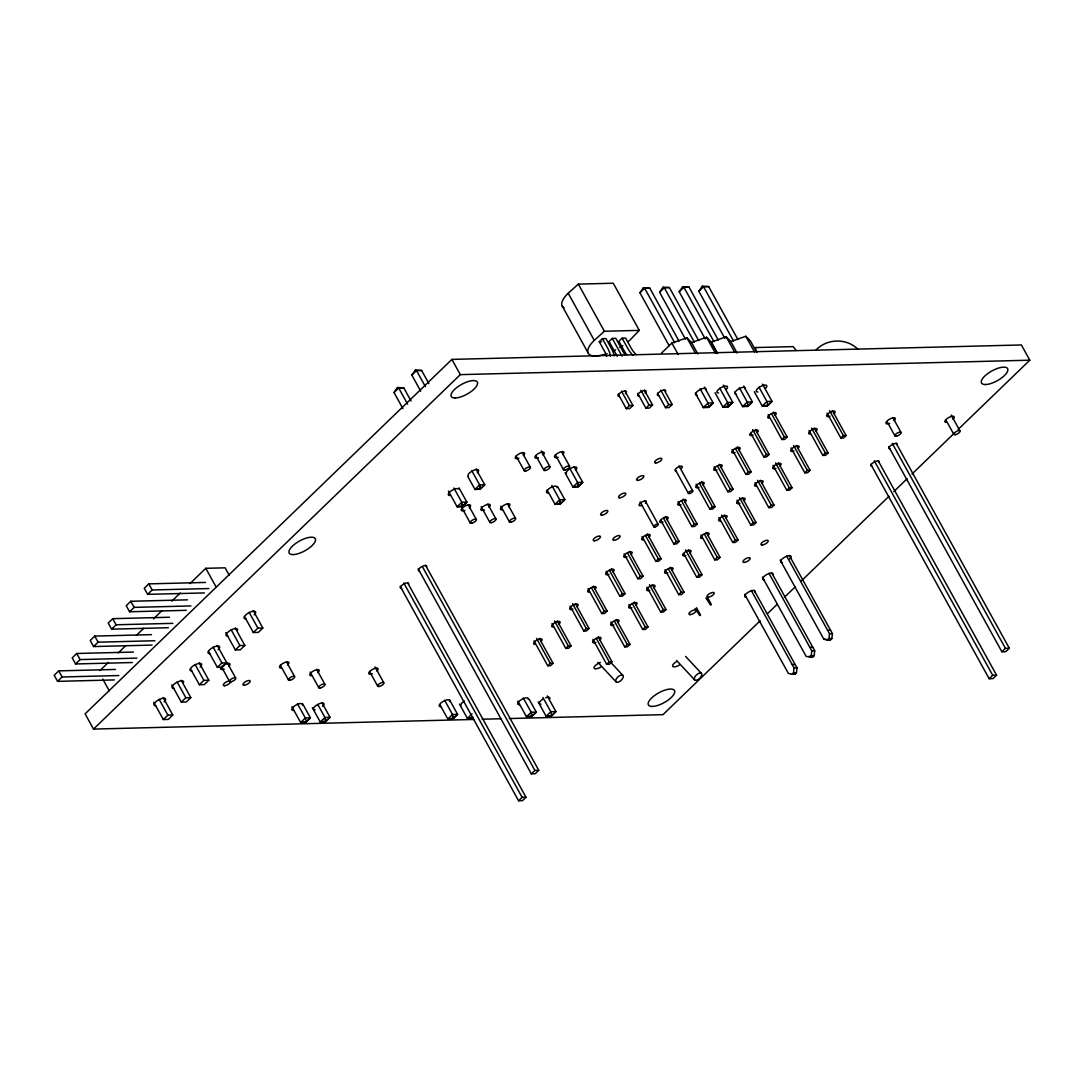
<?xml version="1.0" encoding="UTF-8"?>
<svg xmlns="http://www.w3.org/2000/svg" width="1084" height="1084" viewBox="0 0 1084 1084"><rect width="100%" height="100%" fill="white"/><g stroke="black" fill="none" stroke-linecap="round" stroke-linejoin="round"><path stroke-width="1.5" d="M744.667 594.249L788.38 673.449L792.079 674.248L793.502 672.879L794.057 667.961L751.239 590.401M792.079 674.248L795.019 674.167L796.442 672.798L796.997 667.893L754.166 590.319M762.391 577.122L806.103 656.321L809.802 657.121L811.225 655.752L811.781 650.834L768.962 573.273M809.802 657.121L812.743 657.039L814.165 655.671L814.721 650.766L771.903 573.192M780.114 559.994L823.826 639.194L827.526 639.994L828.948 638.625L829.504 633.706L786.686 556.146M827.526 639.994L830.466 639.912L831.889 638.544L832.444 633.639L789.626 556.065M448.424 491.079L457.109 506.797L462.204 506.662L466.892 502.149L459.006 487.854M467.854 476.553L474.955 489.412L480.049 489.291L484.738 484.765L476.052 469.047M402.909 408.614L394.007 392.503L397.422 387.516L403.79 387.842L411.066 401.039M420.755 391.229L411.852 375.118L415.267 370.132L421.635 370.457L428.912 383.655M669.167 345.755L639.926 292.775L643.381 287.748L649.75 288.1L678.99 341.081M685.576 339.346L659.587 292.246L663.042 287.233L669.411 287.572L698.652 340.552M705.196 338.872L679.194 291.772L682.649 286.759L689.018 287.097L718.272 340.078M724.857 338.344L698.855 291.257L702.31 286.23L708.679 286.582L737.933 339.563M291.948 706.782L300.634 722.5L305.729 722.364L310.417 717.852L302.531 703.557M312.382 707.716L320.268 721.998L325.376 721.876L330.051 717.351L322.165 703.069M695.372 393.207L703.286 407.557L708.421 407.435L713.123 402.896L704.397 387.11M715.034 392.693L722.947 407.042L728.082 406.906L732.784 402.367L723.272 385.145M734.64 392.218L742.567 406.568L747.689 406.432L752.391 401.893L743.678 386.107M517.813 701.05L526.485 716.768L531.594 716.646L536.268 712.12L529.168 699.261M754.301 391.69L762.228 406.039L767.35 405.917L772.052 401.378L762.553 384.156M538.247 701.985L546.133 716.28L551.241 716.145L555.916 711.632L547.244 695.914M439.914 704.708L447.814 719.004L452.909 718.868L457.583 714.342L449.697 700.061M547.149 490.009L555.035 504.29L560.13 504.168L564.818 499.643L557.718 486.784M565.049 472.732L572.935 487.014L578.043 486.892L582.718 482.366L574.046 466.648M564.046 307.815A27.574 10.325 -28.9 0 1 568.219 293.222L578.341 284.116L613.259 283.222L639.275 330.376L630.59 339.441A27.574 10.325 -28.9 0 1 628.259 341.555M115.487 669.451L58.739 670.888L54.2 675.264L57.56 681.362L114.348 679.925M133.495 652.053L76.747 653.489L72.208 657.866L75.568 663.964L132.356 662.527M151.503 634.641L94.755 636.091L90.216 640.468L93.576 646.565L152.031 645.088M169.51 617.243L112.763 618.679L108.224 623.07L111.584 629.167L168.372 627.731M187.505 599.845L130.771 601.281L126.232 605.671L129.592 611.769L186.38 610.319M205.513 582.447L148.765 583.883L144.24 588.273L147.6 594.357L204.388 592.921M57.56 681.362L62.1 676.985L118.888 675.549M75.568 663.964L80.108 659.587L136.896 658.137M93.576 646.565L98.116 642.175L154.904 640.739M111.584 629.167L116.124 624.777L172.912 623.341M129.592 611.769L134.131 607.379L190.919 605.942M147.6 594.357L152.139 589.981L208.927 588.544M99.958 670.589L108.468 662.365M118.21 652.961L125.5 645.901M136.448 635.319L143.752 628.273M153.481 618.869L161.99 610.631M171.733 601.227L180.242 593.002M189.971 583.598L205.784 568.314L225.12 567.826L229.158 575.143M411.852 375.118L416.527 370.592L421.635 370.457M394.007 392.503L398.682 387.977L403.79 387.842M958.134 429.44L1029.8 360.2L1021.385 344.956L451.906 359.4L85.108 713.855L93.509 729.085L473.735 719.451M93.509 729.085L460.321 374.63L1029.8 360.2M153.779 702.269L163.318 719.546L167.857 715.155L172.803 715.034L163.196 697.635M171.787 684.871L181.326 702.134L185.865 697.757L190.811 697.635L181.204 680.237M190.594 668.909L199.334 684.736L203.86 680.359L208.819 680.224L199.212 662.839M208.602 651.511L217.342 667.337L221.868 662.947L226.827 662.825L217.22 645.427M225.811 632.663L235.35 649.939L239.876 645.549L244.835 645.427L235.228 628.029M244.618 616.715L253.344 632.541L257.884 628.151L262.843 628.029L253.236 610.631M172.803 715.034L168.264 719.41L163.318 719.546M190.811 697.635L186.272 702.012L181.326 702.134M208.819 680.224L204.28 684.614L199.334 684.736M226.827 662.825L222.288 667.216L217.342 667.337M244.835 645.427L240.296 649.817L235.35 649.939M262.843 628.029L258.304 632.406L253.344 632.541M639.926 292.775L644.628 288.222L649.75 288.1M606.647 356.406A19.227 10.434 46 0 0 605.075 352.314L599.262 341.745L602.46 338.655L605.942 338.574L611.2 348.099A24.512 13.293 46 0 1 614.194 355.891M659.587 292.246L664.289 287.707L669.411 287.572M624.75 354.617L615.753 338.316L612.27 338.411L609.086 341.501L617.27 356.311M636.078 354.59A19.227 10.434 46 0 1 631.444 348.642L625.576 338.072L622.094 338.167L618.91 341.243L624.167 350.769A24.512 13.293 46 0 0 626.674 354.725M679.194 291.772L683.896 287.233L689.018 287.097M462.204 506.662L466.892 502.149L461.784 502.271L457.109 506.797L462.733 505.876L461.784 502.271L453.898 487.99M480.049 489.291L484.738 484.765L479.629 484.887L474.955 489.412L480.578 488.491L479.629 484.887L471.743 470.605M698.855 291.257L703.557 286.718L708.679 286.582M661.497 353.113L671.877 343.072L686.904 337.788L691.538 342.544L697.879 354.021M618.273 394.21L626.254 408.668L629.438 405.579L632.921 405.497L624.967 391.08M632.921 405.497L629.736 408.573L626.254 408.668M305.729 722.364L310.417 717.852L305.309 717.974L300.634 722.5L306.271 721.592L305.309 717.974L297.423 703.692M637.717 393.356L645.888 408.167L649.086 405.091L652.568 404.996L644.384 390.186M652.568 404.996L649.37 408.085L645.888 408.167M325.376 721.876L330.051 717.351L324.956 717.486L320.268 721.998L325.918 721.104L324.956 717.486L317.856 704.627M560.13 504.168L564.818 499.643L559.71 499.765L555.035 504.29L560.726 503.369L559.71 499.765L551.824 485.483M578.043 486.892L582.718 482.366L577.623 482.502L572.935 487.014L578.639 486.093L577.623 482.502L569.723 468.207M657.568 393.248L665.535 407.665L668.72 404.589L672.202 404.495L664.221 390.037M672.202 404.495L669.018 407.584L665.535 407.665M708.421 407.435L713.123 402.896L707.987 403.018L703.286 407.557L708.963 406.663L707.987 403.018L700.074 388.668M728.082 406.906L732.784 402.367L727.649 402.503L722.947 407.042L728.624 406.134L727.649 402.503L719.735 388.153M747.689 406.432L752.391 401.893L747.269 402.028L742.567 406.568L748.231 405.66L747.269 402.028L739.342 387.679M767.35 405.917L772.052 401.378L766.93 401.5L762.228 406.039L767.892 405.145L766.93 401.5L759.003 387.151M452.909 718.868L457.583 714.342L452.489 714.478L447.814 719.004L453.491 718.055L452.489 714.478L444.603 700.196M472.068 713.882L467.394 718.394L459.508 704.112M534.019 640.874L547.772 665.779L550.293 663.34L553.043 663.273L539.29 638.354M552.027 623.463L565.78 648.381L568.301 645.942L571.051 645.874L557.298 620.956M570.035 606.064L583.788 630.983L586.308 628.544L589.059 628.476L575.306 603.558M588.07 588.639L601.81 613.558L604.344 611.119L607.094 611.051L593.341 586.132M606.078 571.241L619.818 596.159L622.351 593.72L625.102 593.639L611.349 568.734M624.072 553.843L637.826 578.748L640.359 576.309L643.11 576.241L629.357 551.336M642.08 536.444L655.834 561.349L658.367 558.91L661.118 558.843L647.365 533.938M660.901 520.51L673.841 543.951L676.362 541.512L679.126 541.444L665.373 516.526M678.096 501.635L691.849 526.553L694.37 524.114L697.134 524.046L683.381 499.128M696.104 484.236L709.857 509.155L712.378 506.716L715.128 506.648L701.389 481.73M714.112 466.838L727.865 491.757L730.386 489.318L733.136 489.236L719.383 464.331M732.12 449.44L745.873 474.345L748.394 471.906L751.144 471.838L737.391 446.933M750.941 433.505L763.881 456.947L766.402 454.508L769.152 454.44L755.399 429.535M768.163 414.616L781.916 439.521L784.437 437.082L787.187 437.015L773.434 412.11M553.043 663.273L550.523 665.712L547.772 665.779M571.051 645.874L568.531 648.313L565.78 648.381M589.059 628.476L586.539 630.915L583.788 630.983M607.094 611.051L604.574 613.49L601.81 613.558M625.102 593.639L622.582 596.078L619.818 596.159M643.11 576.241L640.576 578.68L637.826 578.748M661.118 558.843L658.584 561.282L655.834 561.349M679.126 541.444L676.592 543.883L673.841 543.951M697.134 524.046L694.6 526.485L691.849 526.553M715.128 506.648L712.608 509.087L709.857 509.155M733.136 489.236L730.616 491.675L727.865 491.757M751.144 471.838L748.624 474.277L745.873 474.345M769.152 454.44L766.632 456.879L763.881 456.947M787.187 437.015L784.667 439.454L781.916 439.521M531.594 716.646L536.268 712.12L531.174 712.242L526.485 716.768L532.136 715.874L531.174 712.242L523.274 697.961M551.241 716.145L555.916 711.632L550.808 711.754L546.133 716.28L551.77 715.372L550.808 711.754L542.921 697.473M592.934 639.37L606.688 664.289L609.222 661.85L611.972 661.782L598.219 636.864M610.969 621.945L624.723 646.863L627.243 644.424L629.994 644.357L616.24 619.438M628.977 604.547L642.731 629.465L645.251 627.026L648.002 626.958L634.248 602.04M646.985 587.149L660.739 612.067L663.259 609.628L666.01 609.547L652.256 584.642M664.993 569.75L678.747 594.655L681.267 592.216L684.018 592.149L670.264 567.244M683.801 553.816L696.755 577.257L699.275 574.818L702.025 574.75L688.272 549.845M701.009 534.954L714.763 559.859L717.283 557.42L720.033 557.352L706.28 532.434M719.017 517.542L732.77 542.461L735.291 540.022L738.041 539.954L724.288 515.036M737.025 500.144L750.765 525.062L753.299 522.623L756.049 522.542L742.296 497.637M755.02 482.746L768.773 507.651L771.307 505.212L774.057 505.144L760.304 480.239M773.028 465.348L786.781 490.253L789.315 487.814L792.065 487.746L778.312 462.841M791.063 447.922L804.816 472.827L807.336 470.388L810.087 470.321L796.347 445.416M809.071 430.524L822.824 455.429L825.344 452.99L828.095 452.922L814.341 428.017M827.078 413.126L840.832 438.031L843.352 435.592L846.103 435.524L832.349 410.606M611.972 661.782L609.438 664.221L606.688 664.289M629.994 644.357L627.473 646.796L624.723 646.863M648.002 626.958L645.481 629.398L642.731 629.465M666.01 609.547L663.489 611.986L660.739 612.067M684.018 592.149L681.497 594.588L678.747 594.655M702.025 574.75L699.505 577.189L696.755 577.257M720.033 557.352L717.513 559.791L714.763 559.859M738.041 539.954L735.521 542.393L732.77 542.461M756.049 522.542L753.529 524.981L750.765 525.062M774.057 505.144L771.537 507.583L768.773 507.651M792.065 487.746L789.531 490.185L786.781 490.253M810.087 470.321L807.566 472.759L804.816 472.827M828.095 452.922L825.574 455.361L822.824 455.429M846.103 435.524L843.582 437.963L840.832 438.031M418.167 568.843L531.336 773.841L534.873 770.426L538.748 770.317L425.578 565.32M538.748 770.317L535.198 773.746L531.336 773.841M400.199 586.308L518.586 800.778L522.136 797.35L525.997 797.255L407.611 582.786M525.997 797.255L522.447 800.669L518.586 800.778M760.169 620.753L663.001 714.654L509.223 718.543M767.445 613.707L777.16 604.33M784.45 597.284L795.385 586.715M801.455 580.848L888.907 496.35M893.772 491.648L907.132 478.735M911.983 474.047L954.503 432.963M888.731 446.771L1001.901 651.782L1005.437 648.354L1009.312 648.259L896.143 443.248M1009.312 648.259L1005.762 651.674L1001.901 651.782M870.764 464.25L989.15 678.706L992.7 675.278L996.562 675.183L878.176 460.727M996.562 675.183L993.012 678.611L989.15 678.706M607.081 353.614A27.574 10.325 -28.9 0 1 594.249 340.362L604.371 331.257L639.275 330.376M816.238 349.739C827.295 338.425 846.78 337.978 858.04 349.387M691.538 342.544L706.565 337.26L711.199 342.029L717.54 353.506L711.158 342.07L726.172 336.785L730.819 341.555L737.147 353.032M730.819 341.555L745.833 336.27L750.48 341.026L756.022 351.081M599.262 341.745L601.593 341.69M827.607 630.278L830.547 630.211M829.504 633.706L832.444 633.639M828.948 638.625L831.889 638.544M823.826 639.194L830.466 639.912M809.884 647.405L812.824 647.338M811.781 650.834L814.721 650.766M811.225 655.752L814.165 655.671M792.16 664.533L795.1 664.465M794.057 667.961L796.997 667.893M793.502 672.879L796.442 672.798M482.177 719.234L500.767 718.76M809.043 656.24L812.743 657.039M792.553 673.638L795.019 674.167M415.267 370.132L416.527 370.592L425.429 386.717M397.422 387.516L398.682 387.977L407.584 404.102M702.31 286.23L703.557 286.718L733.624 341.162M682.649 286.759L683.896 287.233L713.963 341.69M663.042 287.233L664.289 287.707L694.343 342.165M643.381 287.748L644.628 288.222L674.682 342.68M685.616 656.416L701.497 673.462A4.688 2.358 -42.9 0 1 697.689 679.763A4.688 2.358 -42.9 0 1 694.952 676.728A4.688 2.358 -42.9 0 1 701.497 673.462M676.552 660.441L694.6 679.844M610.509 662.107L622.934 675.454A4.688 2.358 -42.9 0 1 619.14 681.755A4.688 2.358 -42.9 0 1 616.403 678.719A4.688 2.358 -42.9 0 1 622.934 675.454M597.921 662.365L616.037 681.836M796.09 350.403L793.203 346.609L755.169 347.571L756.822 352.368M951.224 415.104L959.909 430.863M945.749 419.698L953.906 434.481M892.837 417.57L900.994 432.353M887.091 421.649L894.991 435.971M892.281 443.356L1005.437 648.354M874.3 460.822L992.7 675.278M829.599 410.687L843.352 435.592M811.591 428.085L825.344 452.99M745.833 336.27L754.545 352.056M793.583 445.483L807.336 470.388M771.496 413.641L784.437 437.082M726.172 336.785L734.884 352.571M747.459 404.251L748.231 405.66M706.565 337.26L715.277 353.045M775.561 462.909L789.315 487.814M752.648 429.603L766.402 454.508M727.838 404.725L728.624 406.134M686.904 337.788L695.616 353.574M757.553 480.307L771.307 505.212M735.453 448.464L748.394 471.906M671.877 343.072L678.218 354.549M739.545 497.705L753.299 522.623M717.445 465.863L730.386 489.318M660.766 390.172L668.72 404.589M721.538 515.103L735.291 540.022M622.094 338.167L627.351 347.693A24.512 13.293 46 0 0 632.921 355.416M699.437 483.261L712.378 506.716M612.27 338.411L622.094 356.189M640.901 390.267L649.086 405.091M678.99 465.903L692.73 490.808M578.341 284.116L604.371 331.257M675.495 469.955L688.435 493.41M602.46 338.655L608.26 349.224A19.227 10.434 46 0 1 610.333 356.175M704.343 533.978L717.283 557.42M568.219 293.222L594.249 340.362M621.457 391.121L629.438 405.579M681.429 500.673L694.37 524.114M562.122 305.81L588.138 352.964M685.522 549.913L699.275 574.818M707.391 597.298L711.334 604.438L710.616 605.129L705.901 598.002M663.422 518.071L676.362 541.512M645.197 500.794L658.137 524.25M640.088 501.919L653.842 526.838M696.551 607.758L700.494 614.913L699.79 615.59L695.074 608.463M668.327 568.775L681.267 592.216M645.414 535.469L658.367 558.91M649.506 584.71L663.259 609.628M627.406 552.867L640.359 576.309M561.648 451.825L569.561 466.174M577.867 484.683L578.639 486.093M555.414 455.036L563.558 469.792M632.311 603.571L645.251 627.026M609.398 570.265L622.351 593.72M541.214 450.89L549.927 466.676M535.781 455.537L543.924 470.293M559.954 501.96L560.726 503.369M522.366 452.827L530.279 467.163M614.303 620.983L627.243 644.424M591.403 587.663L604.344 611.119M516.133 456.039L524.277 470.795M451.906 359.4L460.321 374.63M596.268 638.395L609.222 661.85M572.555 603.625L586.308 628.544M507.393 503.613L515.55 518.382M500.835 506.214L509.534 522M554.547 621.024L568.301 645.942M479.806 487.095L480.578 488.491M487.759 504.114L495.903 518.87M481.188 506.716L489.9 522.488M468.112 504.616L476.269 519.371M536.539 638.435L550.293 663.34M461.96 504.48L462.733 505.876M461.554 507.217L470.266 522.989M531.35 714.464L532.136 715.874M422.53 566.891L534.873 770.426M403.736 582.894L522.136 797.35M452.719 716.646L453.491 718.055M375.064 666.931L383.763 682.69M369.59 671.524L377.76 686.308M316.677 669.397L324.834 684.18M310.132 672.039L318.832 687.798M325.146 719.708L325.918 721.104M286.65 662.161L294.563 676.47M280.404 665.319L288.561 680.088M249.144 612.324L257.884 628.151M205.784 568.314L216.299 587.352M231.149 629.723L239.876 645.549M227.477 663.191L235.635 677.974M213.142 647.121L221.868 662.947M221.732 667.27L229.632 681.592M195.134 664.519L203.86 680.359M148.765 583.883L152.139 589.981M177.126 681.931L185.865 697.757M130.771 601.281L134.131 607.379M159.118 699.329L167.857 715.155M112.763 618.679L116.124 624.777M94.755 636.091L98.116 642.175M102.777 679.085L109.254 690.806M76.747 653.489L80.108 659.587M58.739 670.888L62.1 676.985M440.822 706.727A5.962 2.236 -28.9 0 1 442.814 701.592A5.962 2.236 -28.9 0 1 449.616 701.416M460.944 705.765A5.962 2.236 -28.9 0 1 464.426 701.05M600.834 667.067A5.867 2.195 -28.9 0 1 594.018 667.92A5.867 2.195 -28.9 0 1 600.387 662.514M679.397 665.075A5.867 2.195 -28.9 0 1 672.812 666.457A5.867 2.195 -28.9 0 1 676.24 661.809M764.301 579.859A5.867 2.195 -28.9 0 1 766.28 574.805A5.867 2.195 -28.9 0 1 772.973 574.642M746.293 597.27A5.867 2.195 -28.9 0 1 748.272 592.216A5.867 2.195 -28.9 0 1 754.965 592.04M782.309 562.461A5.867 2.195 -28.9 0 1 781.984 559.141A5.867 2.195 -28.9 0 1 789.396 555.618A5.867 2.195 -28.9 0 1 789.721 558.938M535.008 644.357A4.77 1.789 -28.9 0 1 534.751 641.647A4.77 1.789 -28.9 0 1 540.767 638.788A4.77 1.789 -28.9 0 1 541.024 641.498M553.016 626.958A4.77 1.789 -28.9 0 1 552.759 624.248A4.77 1.789 -28.9 0 1 558.775 621.389A4.77 1.789 -28.9 0 1 559.032 624.099M572.975 609.14A4.77 1.789 -28.9 0 1 569.967 607.799A4.77 1.789 -28.9 0 1 576.187 604.045A4.77 1.789 -28.9 0 1 577.04 606.688M589.032 592.149A4.77 1.789 -28.9 0 1 588.761 589.452A4.77 1.789 -28.9 0 1 594.791 586.593A4.77 1.789 -28.9 0 1 595.048 589.289M608.991 574.344A4.77 1.789 -28.9 0 1 605.983 573.002A4.77 1.789 -28.9 0 1 612.203 569.249A4.77 1.789 -28.9 0 1 613.056 571.891M626.999 556.946A4.77 1.789 -28.9 0 1 623.991 555.591A4.77 1.789 -28.9 0 1 630.211 551.851A4.77 1.789 -28.9 0 1 631.064 554.493M643.042 539.954A4.77 1.789 -28.9 0 1 642.785 537.244A4.77 1.789 -28.9 0 1 648.801 534.385A4.77 1.789 -28.9 0 1 649.072 537.095M663.015 522.136A4.77 1.789 -28.9 0 1 659.993 520.794A4.77 1.789 -28.9 0 1 666.226 517.041A4.77 1.789 -28.9 0 1 667.08 519.683M681.023 504.738A4.77 1.789 -28.9 0 1 678.001 503.396A4.77 1.789 -28.9 0 1 684.234 499.643A4.77 1.789 -28.9 0 1 685.074 502.285M699.031 487.339A4.77 1.789 -28.9 0 1 696.009 485.998A4.77 1.789 -28.9 0 1 702.242 482.244A4.77 1.789 -28.9 0 1 703.082 484.887M717.025 469.941A4.77 1.789 -28.9 0 1 714.017 468.6A4.77 1.789 -28.9 0 1 720.25 464.846A4.77 1.789 -28.9 0 1 721.09 467.489M735.033 452.529A4.77 1.789 -28.9 0 1 732.025 451.188A4.77 1.789 -28.9 0 1 738.245 447.448A4.77 1.789 -28.9 0 1 739.098 450.09M753.041 435.131A4.77 1.789 -28.9 0 1 750.033 433.79A4.77 1.789 -28.9 0 1 756.253 430.036A4.77 1.789 -28.9 0 1 757.106 432.692M769.098 418.153A4.77 1.789 -28.9 0 1 768.841 415.443A4.77 1.789 -28.9 0 1 774.857 412.584A4.77 1.789 -28.9 0 1 775.114 415.28M829.978 416.242A4.77 1.789 -28.9 0 1 826.956 414.901A4.77 1.789 -28.9 0 1 833.189 411.148A4.77 1.789 -28.9 0 1 834.03 413.79M810.005 434.047A4.77 1.789 -28.9 0 1 809.748 431.351A4.77 1.789 -28.9 0 1 815.764 428.492A4.77 1.789 -28.9 0 1 816.022 431.188M793.962 451.039A4.77 1.789 -28.9 0 1 790.954 449.697A4.77 1.789 -28.9 0 1 797.174 445.944A4.77 1.789 -28.9 0 1 798.027 448.6M775.954 468.437A4.77 1.789 -28.9 0 1 772.946 467.096A4.77 1.789 -28.9 0 1 779.166 463.342A4.77 1.789 -28.9 0 1 780.019 465.998M755.995 486.255A4.77 1.789 -28.9 0 1 755.724 483.559A4.77 1.789 -28.9 0 1 761.74 480.686A4.77 1.789 -28.9 0 1 762.011 483.396M739.938 503.247A4.77 1.789 -28.9 0 1 736.93 501.906A4.77 1.789 -28.9 0 1 743.15 498.152A4.77 1.789 -28.9 0 1 744.003 500.794M719.979 521.052A4.77 1.789 -28.9 0 1 719.708 518.355A4.77 1.789 -28.9 0 1 725.738 515.496A4.77 1.789 -28.9 0 1 725.995 518.193M701.971 538.463A4.77 1.789 -28.9 0 1 701.714 535.753A4.77 1.789 -28.9 0 1 707.73 532.894A4.77 1.789 -28.9 0 1 707.987 535.591M685.915 555.442A4.77 1.789 -28.9 0 1 682.906 554.1A4.77 1.789 -28.9 0 1 689.126 550.347A4.77 1.789 -28.9 0 1 689.98 553.003M667.907 572.84A4.77 1.789 -28.9 0 1 664.899 571.498A4.77 1.789 -28.9 0 1 671.118 567.759A4.77 1.789 -28.9 0 1 671.972 570.401M649.899 590.252A4.77 1.789 -28.9 0 1 646.891 588.91A4.77 1.789 -28.9 0 1 653.11 585.157A4.77 1.789 -28.9 0 1 653.964 587.799M631.891 607.65A4.77 1.789 -28.9 0 1 628.883 606.308A4.77 1.789 -28.9 0 1 635.102 602.555A4.77 1.789 -28.9 0 1 635.956 605.197M613.883 625.048A4.77 1.789 -28.9 0 1 610.875 623.707A4.77 1.789 -28.9 0 1 617.108 619.953A4.77 1.789 -28.9 0 1 617.948 622.595M595.888 642.446A4.77 1.789 -28.9 0 1 592.867 641.105A4.77 1.789 -28.9 0 1 599.1 637.351A4.77 1.789 -28.9 0 1 599.94 639.994M173.847 688.421A6.558 2.453 -28.9 0 1 176.055 682.771A6.558 2.453 -28.9 0 1 183.535 682.581M245.878 618.815A6.558 2.453 -28.9 0 1 245.512 615.102A6.558 2.453 -28.9 0 1 253.805 611.159A6.558 2.453 -28.9 0 1 254.157 614.885M155.839 705.819A6.558 2.453 -28.9 0 1 155.486 702.107A6.558 2.453 -28.9 0 1 163.765 698.164A6.558 2.453 -28.9 0 1 164.131 701.876M227.87 636.213A6.558 2.453 -28.9 0 1 230.065 630.576A6.558 2.453 -28.9 0 1 237.559 630.387M209.862 653.625A6.558 2.453 -28.9 0 1 209.497 649.899A6.558 2.453 -28.9 0 1 217.789 645.956A6.558 2.453 -28.9 0 1 218.141 649.682M191.854 671.023A6.558 2.453 -28.9 0 1 191.502 667.297A6.558 2.453 -28.9 0 1 199.781 663.367A6.558 2.453 -28.9 0 1 200.147 667.08M872.2 466.364A4.77 1.789 -28.9 0 1 873.799 462.258A4.77 1.789 -28.9 0 1 879.232 462.123M890.208 448.966A4.77 1.789 -28.9 0 1 891.807 444.86A4.77 1.789 -28.9 0 1 897.24 444.725M401.636 588.436A4.77 1.789 -28.9 0 1 403.234 584.33A4.77 1.789 -28.9 0 1 408.668 584.195M419.643 571.038A4.77 1.789 -28.9 0 1 421.242 566.932A4.77 1.789 -28.9 0 1 426.676 566.797M697.188 395.24A5.962 2.236 -28.9 0 1 699.18 390.104A5.962 2.236 -28.9 0 1 705.996 389.928M718.624 392.991A5.962 2.236 -28.9 0 1 718.299 389.617A5.962 2.236 -28.9 0 1 725.833 386.039A5.962 2.236 -28.9 0 1 726.158 389.413M736.47 394.237A5.962 2.236 -28.9 0 1 738.461 389.102A5.962 2.236 -28.9 0 1 745.264 388.926M757.906 392.002A5.962 2.236 -28.9 0 1 757.581 388.614A5.962 2.236 -28.9 0 1 765.114 385.037A5.962 2.236 -28.9 0 1 765.439 388.424M315.119 709.912A5.962 2.236 -28.9 0 1 314.794 706.538A5.962 2.236 -28.9 0 1 322.327 702.96A5.962 2.236 -28.9 0 1 322.653 706.334M293.52 710.467A5.962 2.236 -28.9 0 1 295.512 705.332A5.962 2.236 -28.9 0 1 302.328 705.156M449.941 495.537A5.962 2.236 -28.9 0 1 450.687 491.255A5.962 2.236 -28.9 0 1 458.627 488.992M468.274 475.984A5.962 2.236 -28.9 0 1 474.507 469.955A5.962 2.236 -28.9 0 1 477.285 472.827M566.471 473.491A5.962 2.236 -28.9 0 1 572.704 467.461A5.962 2.236 -28.9 0 1 575.482 470.334M548.152 493.057A5.962 2.236 -28.9 0 1 550.144 487.922A5.962 2.236 -28.9 0 1 556.946 487.746M540.984 704.194A5.962 2.236 -28.9 0 1 542.976 699.058M545.74 697.744A5.962 2.236 -28.9 0 1 549.791 698.882M519.371 704.736A5.962 2.236 -28.9 0 1 521.377 699.6A5.962 2.236 -28.9 0 1 528.179 699.424M619.343 396.527A4.77 1.789 -28.9 0 1 619.086 393.831A4.77 1.789 -28.9 0 1 625.102 390.958A4.77 1.789 -28.9 0 1 625.36 393.668M638.991 396.026A4.77 1.789 -28.9 0 1 638.733 393.329A4.77 1.789 -28.9 0 1 644.75 390.47A4.77 1.789 -28.9 0 1 645.007 393.167M658.625 395.538A4.77 1.789 -28.9 0 1 660.224 391.432A4.77 1.789 -28.9 0 1 665.671 391.297M889.612 423.451A5.284 1.978 -28.9 0 1 886.265 421.961A5.284 1.978 -28.9 0 1 893.175 417.814A5.284 1.978 -28.9 0 1 894.11 420.741M946.359 422.421A5.284 1.978 -28.9 0 1 946.075 419.427A5.284 1.978 -28.9 0 1 952.741 416.256A5.284 1.978 -28.9 0 1 953.026 419.251M538.545 457.773A5.284 1.978 -28.9 0 1 535.198 456.283A5.284 1.978 -28.9 0 1 542.095 452.123A5.284 1.978 -28.9 0 1 543.043 455.063M484.521 509.968A5.284 1.978 -28.9 0 1 481.174 508.491A5.284 1.978 -28.9 0 1 488.085 504.331A5.284 1.978 -28.9 0 1 489.019 507.258M281.013 668.029A5.284 1.978 -28.9 0 1 280.715 665.034A5.284 1.978 -28.9 0 1 287.382 661.863A5.284 1.978 -28.9 0 1 287.68 664.858M221.8 666.538A5.284 1.978 -28.9 0 1 228.467 663.367A5.284 1.978 -28.9 0 1 228.751 666.362M224.252 669.072A5.284 1.978 -28.9 0 1 220.675 668.056M558.179 457.272A5.284 1.978 -28.9 0 1 554.845 455.781A5.284 1.978 -28.9 0 1 561.742 451.622A5.284 1.978 -28.9 0 1 562.677 454.562M501.987 509.927A5.284 1.978 -28.9 0 1 501.702 506.933A5.284 1.978 -28.9 0 1 508.369 503.762A5.284 1.978 -28.9 0 1 508.667 506.756M311.284 675.738A5.284 1.978 -28.9 0 1 311 672.744A5.284 1.978 -28.9 0 1 317.666 669.573A5.284 1.978 -28.9 0 1 317.951 672.568M372.368 673.787A5.284 1.978 -28.9 0 1 369.034 672.297A5.284 1.978 -28.9 0 1 375.931 668.137A5.284 1.978 -28.9 0 1 376.88 671.077M464.873 510.469A5.284 1.978 -28.9 0 1 461.54 508.979A5.284 1.978 -28.9 0 1 468.437 504.832A5.284 1.978 -28.9 0 1 469.386 507.759M518.897 458.275A5.284 1.978 -28.9 0 1 515.564 456.784A5.284 1.978 -28.9 0 1 522.461 452.624A5.284 1.978 -28.9 0 1 523.396 455.551M641.863 505.401A4.106 1.545 -28.9 0 1 639.275 504.25A4.106 1.545 -28.9 0 1 644.641 501.011A4.106 1.545 -28.9 0 1 645.373 503.301M676.199 470.957A4.106 1.545 -28.9 0 1 675.969 468.627A4.106 1.545 -28.9 0 1 681.159 466.161A4.106 1.545 -28.9 0 1 681.375 468.491M622.839 345.647A27.574 10.325 -28.9 0 1 619.831 347.558M615.631 349.902A27.574 10.325 -28.9 0 1 613.49 350.972M473.085 717.445L472.502 718.272L467.394 718.394L473.085 717.445M985.573 384.535A14.905 5.583 -28.9 0 0 1007.578 371.27A14.905 5.583 -28.9 0 0 990.573 371.704A14.905 5.583 -28.9 0 0 985.573 384.535M652.433 706.443A14.905 5.583 -28.9 0 0 674.451 693.177A14.905 5.583 -28.9 0 0 657.432 693.611A14.905 5.583 -28.9 0 0 652.433 706.443M455.28 397.977A14.905 5.583 -28.9 0 0 477.299 384.712A14.905 5.583 -28.9 0 0 460.293 385.145A14.905 5.583 -28.9 0 0 455.28 397.977M293.222 554.588A14.905 5.583 -28.9 0 0 315.227 541.322A14.905 5.583 -28.9 0 0 298.222 541.756A14.905 5.583 -28.9 0 0 293.222 554.588M744.098 562.433A4.106 1.545 -28.9 0 0 750.155 558.775A4.106 1.545 -28.9 0 0 745.467 558.897A4.106 1.545 -28.9 0 0 744.098 562.433M762.106 545.035A4.106 1.545 -28.9 0 0 768.163 541.377A4.106 1.545 -28.9 0 0 763.475 541.499A4.106 1.545 -28.9 0 0 762.106 545.035M690.074 614.628A4.106 1.545 -28.9 0 0 696.145 610.983A4.106 1.545 -28.9 0 0 691.457 611.091A4.106 1.545 -28.9 0 0 690.074 614.628M708.082 597.23A4.106 1.545 -28.9 0 0 714.153 593.571A4.106 1.545 -28.9 0 0 709.464 593.693A4.106 1.545 -28.9 0 0 708.082 597.23M655.739 463.003A4.106 1.545 -28.9 0 0 661.809 459.345A4.106 1.545 -28.9 0 0 657.121 459.467A4.106 1.545 -28.9 0 0 655.739 463.003M637.731 480.402A4.106 1.545 -28.9 0 0 643.801 476.757A4.106 1.545 -28.9 0 0 639.113 476.865A4.106 1.545 -28.9 0 0 637.731 480.402M601.715 515.212A4.106 1.545 -28.9 0 0 607.785 511.553A4.106 1.545 -28.9 0 0 603.097 511.675A4.106 1.545 -28.9 0 0 601.715 515.212M619.723 497.813A4.106 1.545 -28.9 0 0 625.793 494.155A4.106 1.545 -28.9 0 0 621.105 494.277A4.106 1.545 -28.9 0 0 619.723 497.813M613.991 540.32A4.106 1.545 -28.9 0 0 620.048 536.661A4.106 1.545 -28.9 0 0 615.36 536.783A4.106 1.545 -28.9 0 0 613.991 540.32M594.344 540.808A4.106 1.545 -28.9 0 0 600.414 537.163A4.106 1.545 -28.9 0 0 595.726 537.271A4.106 1.545 -28.9 0 0 594.344 540.808M224.429 685.738A4.106 1.545 -28.9 0 0 230.499 682.093A4.106 1.545 -28.9 0 0 225.811 682.202A4.106 1.545 -28.9 0 0 224.429 685.738M244.076 685.251A4.106 1.545 -28.9 0 0 250.133 681.592A4.106 1.545 -28.9 0 0 245.445 681.714A4.106 1.545 -28.9 0 0 244.076 685.251M654.953 526.946A2.52 0.948 -28.9 0 0 658.245 524.466A2.52 0.948 -28.9 0 0 654.777 525.198A2.52 0.948 -28.9 0 0 654.953 526.946M689.546 493.518A2.52 0.948 -28.9 0 0 692.839 491.038A2.52 0.948 -28.9 0 0 689.37 491.77A2.52 0.948 -28.9 0 0 689.546 493.518M471.811 523.152A3.523 1.314 -28.9 0 0 476.404 519.683A3.523 1.314 -28.9 0 0 471.567 520.699A3.523 1.314 -28.9 0 0 471.811 523.152M525.835 470.944A3.523 1.314 -28.9 0 0 530.428 467.489A3.523 1.314 -28.9 0 0 525.591 468.505A3.523 1.314 -28.9 0 0 525.835 470.944M320.376 687.961A3.523 1.314 -28.9 0 0 324.983 684.492A3.523 1.314 -28.9 0 0 320.146 685.508A3.523 1.314 -28.9 0 0 320.376 687.961M379.305 686.47A3.523 1.314 -28.9 0 0 383.899 683.001A3.523 1.314 -28.9 0 0 379.061 684.018A3.523 1.314 -28.9 0 0 379.305 686.47M565.103 469.955A3.523 1.314 -28.9 0 0 569.71 466.486A3.523 1.314 -28.9 0 0 564.872 467.502A3.523 1.314 -28.9 0 0 565.103 469.955M511.092 522.149A3.523 1.314 -28.9 0 0 515.686 518.694A3.523 1.314 -28.9 0 0 510.849 519.71A3.523 1.314 -28.9 0 0 511.092 522.149M290.106 680.251A3.523 1.314 -28.9 0 0 294.699 676.795A3.523 1.314 -28.9 0 0 289.875 677.812A3.523 1.314 -28.9 0 0 290.106 680.251M231.19 681.755A3.523 1.314 -28.9 0 0 235.784 678.286A3.523 1.314 -28.9 0 0 230.946 679.302A3.523 1.314 -28.9 0 0 231.19 681.755M545.469 470.456A3.523 1.314 -28.9 0 0 550.062 466.987A3.523 1.314 -28.9 0 0 545.238 468.003A3.523 1.314 -28.9 0 0 545.469 470.456M491.445 522.651A3.523 1.314 -28.9 0 0 496.052 519.182A3.523 1.314 -28.9 0 0 491.215 520.212A3.523 1.314 -28.9 0 0 491.445 522.651M896.536 436.134A3.523 1.314 -28.9 0 0 901.143 432.665A3.523 1.314 -28.9 0 0 896.305 433.695A3.523 1.314 -28.9 0 0 896.536 436.134M955.465 434.643A3.523 1.314 -28.9 0 0 960.058 431.175A3.523 1.314 -28.9 0 0 955.221 432.191A3.523 1.314 -28.9 0 0 955.465 434.643"/></g></svg>
